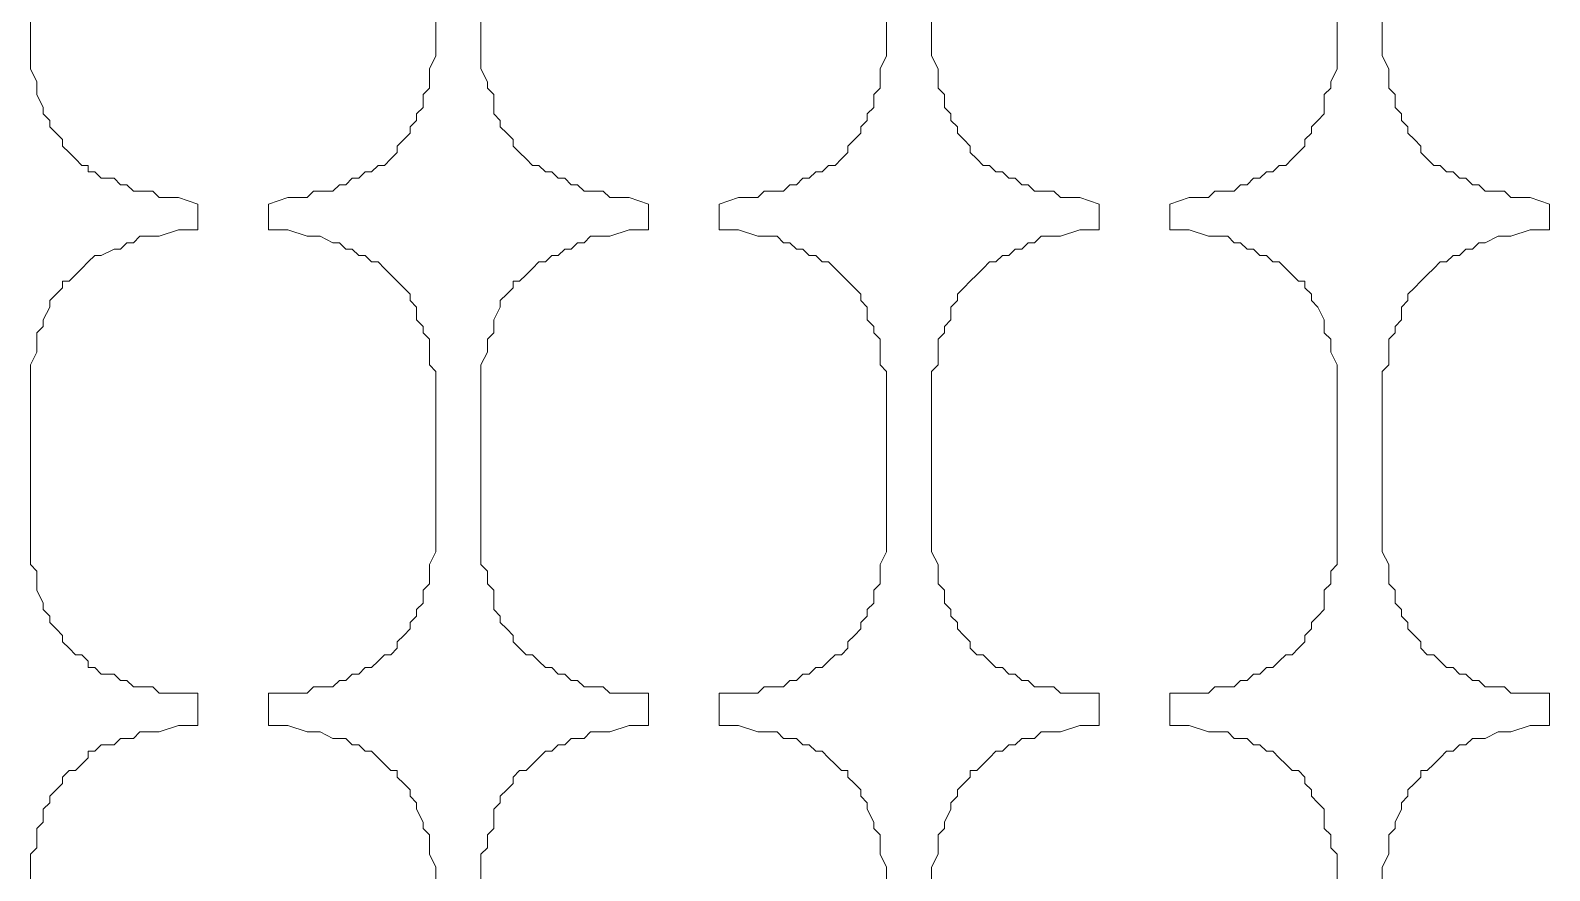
# Model space of a CAD drawing. Extents: x -66030 to 95157, y -13132 to 45879.
# Drawn here: x 21742 to 22664, y 26971 to 27481 of the extents above; entities that cross this region are included whole.
import ezdxf

# ---------------------------------------------------------------- set-up
doc = ezdxf.new("R2010")
doc.units = 0
doc.header["$LTSCALE"] = 100
doc.header["$MEASUREMENT"] = 0
doc.layers.get('0').update_dxf_attribs({"linetype": 'CONTINUOUS'})

msp = doc.modelspace()

# ---------------------------------------------------------------- linework, layer by layer
at = {"lineweight": 0}
for points in [[(21741.98, 26965.76), (21741.98, 26973.57), (21741.98, 26981.39), (21745.88, 26985.29), (21745.88, 26993.1), (21745.88, 26997.01), (21749.79, 27000.92), (21749.79, 27008.73), (21753.69, 27012.63), (21753.69, 27016.54), (21757.6, 27020.45), (21761.51, 27024.35), (21761.51, 27028.26), (21765.41, 27032.16), (21769.32, 27032.16), (21773.22, 27036.07), (21777.13, 27039.98), (21777.13, 27043.88), (21781.04, 27043.88), (21784.94, 27047.79), (21792.75, 27047.79), (21796.66, 27051.69), (21800.57, 27051.69), (21804.47, 27051.69), (21808.38, 27055.6), (21816.19, 27055.6), (21820.1, 27055.6), (21831.81, 27059.51), (21843.53, 27059.51), (21843.53, 27079.04), (21831.81, 27079.04), (21820.1, 27079.04), (21816.19, 27082.94), (21808.38, 27082.94), (21804.47, 27082.94), (21800.57, 27086.85), (21796.66, 27086.85), (21792.75, 27090.75), (21784.94, 27090.75), (21781.04, 27094.66), (21777.13, 27094.66), (21777.13, 27098.57), (21773.22, 27102.47), (21769.32, 27102.47), (21765.41, 27106.38), (21761.51, 27110.28), (21761.51, 27114.19), (21757.6, 27118.09), (21753.69, 27122), (21753.69, 27125.91), (21749.79, 27129.81), (21749.79, 27133.72), (21745.88, 27141.53), (21745.88, 27145.44), (21745.88, 27153.25), (21741.98, 27157.15), (21741.98, 27164.97), (21741.98, 27172.78), (21741.98, 27176.68), (21741.98, 27262.62), (21741.98, 27266.52), (21741.98, 27274.33), (21741.98, 27278.24), (21745.88, 27286.05), (21745.88, 27293.86), (21745.88, 27297.77), (21749.79, 27301.68), (21749.79, 27305.58), (21753.69, 27313.39), (21753.69, 27317.3), (21757.6, 27321.21), (21761.51, 27325.11), (21761.51, 27329.02), (21765.41, 27329.02), (21769.32, 27332.92), (21773.22, 27336.83), (21777.13, 27340.74), (21777.13, 27340.74), (21781.04, 27344.64), (21784.94, 27344.64), (21792.75, 27348.55), (21796.66, 27348.55), (21800.57, 27352.45), (21804.47, 27352.45), (21808.38, 27356.36), (21816.19, 27356.36), (21820.1, 27356.36), (21831.81, 27360.26), (21843.53, 27360.26), (21843.53, 27375.89), (21831.81, 27379.79), (21820.1, 27379.79), (21816.19, 27383.7), (21808.38, 27383.7), (21804.47, 27383.7), (21800.57, 27387.61), (21796.66, 27387.61), (21792.75, 27391.51), (21784.94, 27391.51), (21781.04, 27395.42), (21777.13, 27395.42), (21777.13, 27399.32), (21773.22, 27399.32), (21769.32, 27403.23), (21765.41, 27407.14), (21761.51, 27411.04), (21761.51, 27414.95), (21757.6, 27418.85), (21753.69, 27422.76), (21753.69, 27426.67), (21749.79, 27430.57), (21749.79, 27434.48), (21745.88, 27442.29), (21745.88, 27446.2), (21745.88, 27450.1), (21741.98, 27457.91), (21741.98, 27465.73), (21741.98, 27469.63), (21741.98, 27473.54), (21741.98, 27563.38)], [(21741.98, 26965.76), (21741.98, 26973.57), (21741.98, 26981.39), (21745.88, 26985.29), (21745.88, 26993.1), (21745.88, 26997.01), (21749.79, 27000.92), (21749.79, 27008.73), (21753.69, 27012.63), (21753.69, 27016.54), (21757.6, 27020.45), (21761.51, 27024.35), (21761.51, 27028.26), (21765.41, 27032.16), (21769.32, 27032.16), (21773.22, 27036.07), (21777.13, 27039.98), (21777.13, 27043.88), (21781.04, 27043.88), (21784.94, 27047.79), (21792.75, 27047.79), (21796.66, 27051.69), (21800.57, 27051.69), (21804.47, 27051.69), (21808.38, 27055.6), (21816.19, 27055.6), (21820.1, 27055.6), (21831.81, 27059.51), (21843.53, 27059.51), (21843.53, 27079.04), (21831.81, 27079.04), (21820.1, 27079.04), (21816.19, 27082.94), (21808.38, 27082.94), (21804.47, 27082.94), (21800.57, 27086.85), (21796.66, 27086.85), (21792.75, 27090.75), (21784.94, 27090.75), (21781.04, 27094.66), (21777.13, 27094.66), (21777.13, 27098.57), (21773.22, 27102.47), (21769.32, 27102.47), (21765.41, 27106.38), (21761.51, 27110.28), (21761.51, 27114.19), (21757.6, 27118.09), (21753.69, 27122), (21753.69, 27125.91), (21749.79, 27129.81), (21749.79, 27133.72), (21745.88, 27141.53), (21745.88, 27145.44), (21745.88, 27153.25), (21741.98, 27157.15), (21741.98, 27164.97), (21741.98, 27172.78), (21741.98, 27176.68), (21741.98, 27262.62), (21741.98, 27266.52), (21741.98, 27274.33), (21741.98, 27278.24), (21745.88, 27286.05), (21745.88, 27293.86), (21745.88, 27297.77), (21749.79, 27301.68), (21749.79, 27305.58), (21753.69, 27313.39), (21753.69, 27317.3), (21757.6, 27321.21), (21761.51, 27325.11), (21761.51, 27329.02), (21765.41, 27329.02), (21769.32, 27332.92), (21773.22, 27336.83), (21777.13, 27340.74), (21777.13, 27340.74), (21781.04, 27344.64), (21784.94, 27344.64), (21792.75, 27348.55), (21796.66, 27348.55), (21800.57, 27352.45), (21804.47, 27352.45), (21808.38, 27356.36), (21816.19, 27356.36), (21820.1, 27356.36), (21831.81, 27360.26), (21843.53, 27360.26), (21843.53, 27375.89), (21831.81, 27379.79), (21820.1, 27379.79), (21816.19, 27383.7), (21808.38, 27383.7), (21804.47, 27383.7), (21800.57, 27387.61), (21796.66, 27387.61), (21792.75, 27391.51), (21784.94, 27391.51), (21781.04, 27395.42), (21777.13, 27395.42), (21777.13, 27399.32), (21773.22, 27399.32), (21769.32, 27403.23), (21765.41, 27407.14), (21761.51, 27411.04), (21761.51, 27414.95), (21757.6, 27418.85), (21753.69, 27422.76), (21753.69, 27426.67), (21749.79, 27430.57), (21749.79, 27434.48), (21745.88, 27442.29), (21745.88, 27446.2), (21745.88, 27450.1), (21741.98, 27457.91), (21741.98, 27465.73), (21741.98, 27469.63), (21741.98, 27473.54), (21741.98, 27563.38)], [(21988.05, 27563.38), (21988.05, 27473.54), (21988.05, 27469.63), (21988.05, 27465.73), (21984.15, 27457.91), (21984.15, 27450.1), (21984.15, 27446.2), (21980.24, 27442.29), (21980.24, 27434.48), (21976.33, 27430.57), (21976.33, 27426.67), (21972.43, 27422.76), (21972.43, 27418.85), (21968.52, 27414.95), (21964.62, 27411.04), (21964.62, 27407.14), (21960.71, 27403.23), (21956.8, 27399.32), (21952.9, 27399.32), (21948.99, 27395.42), (21945.09, 27395.42), (21941.18, 27391.51), (21937.27, 27391.51), (21933.37, 27387.61), (21929.46, 27387.61), (21925.56, 27383.7), (21917.74, 27383.7), (21913.84, 27383.7), (21909.93, 27379.79), (21898.21, 27379.79), (21886.5, 27375.89), (21886.5, 27360.26), (21898.21, 27360.26), (21909.93, 27356.36), (21913.84, 27356.36), (21917.74, 27356.36), (21925.56, 27352.45), (21929.46, 27352.45), (21933.37, 27348.55), (21937.27, 27348.55), (21941.18, 27344.64), (21945.09, 27344.64), (21948.99, 27340.74), (21952.9, 27340.74), (21956.8, 27336.83), (21960.71, 27332.92), (21964.62, 27329.02), (21964.62, 27329.02), (21968.52, 27325.11), (21972.43, 27321.21), (21972.43, 27317.3), (21976.33, 27313.39), (21976.33, 27305.58), (21980.24, 27301.68), (21980.24, 27297.77), (21984.15, 27293.86), (21984.15, 27286.05), (21984.15, 27278.24), (21988.05, 27274.33), (21988.05, 27266.52), (21988.05, 27262.62), (21988.05, 27176.68), (21988.05, 27172.78), (21988.05, 27164.97), (21984.15, 27157.15), (21984.15, 27153.25), (21984.15, 27145.44), (21980.24, 27141.53), (21980.24, 27133.72), (21976.33, 27129.81), (21976.33, 27125.91), (21972.43, 27122), (21972.43, 27118.09), (21968.52, 27114.19), (21964.62, 27110.28), (21964.62, 27106.38), (21960.71, 27102.47), (21956.8, 27102.47), (21952.9, 27098.57), (21948.99, 27094.66), (21945.09, 27094.66), (21941.18, 27090.75), (21937.27, 27090.75), (21933.37, 27086.85), (21929.46, 27086.85), (21925.56, 27082.94), (21917.74, 27082.94), (21913.84, 27082.94), (21909.93, 27079.04), (21898.21, 27079.04), (21886.5, 27079.04), (21886.5, 27059.51), (21898.21, 27059.51), (21909.93, 27055.6), (21913.84, 27055.6), (21917.74, 27055.6), (21925.56, 27051.69), (21929.46, 27051.69), (21933.37, 27051.69), (21937.27, 27047.79), (21941.18, 27047.79), (21945.09, 27043.88), (21948.99, 27043.88), (21952.9, 27039.98), (21956.8, 27036.07), (21960.71, 27032.16), (21964.62, 27032.16), (21964.62, 27028.26), (21968.52, 27024.35), (21972.43, 27020.45), (21972.43, 27016.54), (21976.33, 27012.63), (21976.33, 27008.73), (21980.24, 27000.92), (21980.24, 26997.01), (21984.15, 26993.1), (21984.15, 26985.29), (21984.15, 26981.39), (21988.05, 26973.57), (21988.05, 26965.76)], [(21988.05, 27563.38), (21988.05, 27473.54), (21988.05, 27469.63), (21988.05, 27465.73), (21984.15, 27457.91), (21984.15, 27450.1), (21984.15, 27446.2), (21980.24, 27442.29), (21980.24, 27434.48), (21976.33, 27430.57), (21976.33, 27426.67), (21972.43, 27422.76), (21972.43, 27418.85), (21968.52, 27414.95), (21964.62, 27411.04), (21964.62, 27407.14), (21960.71, 27403.23), (21956.8, 27399.32), (21952.9, 27399.32), (21948.99, 27395.42), (21945.09, 27395.42), (21941.18, 27391.51), (21937.27, 27391.51), (21933.37, 27387.61), (21929.46, 27387.61), (21925.56, 27383.7), (21917.74, 27383.7), (21913.84, 27383.7), (21909.93, 27379.79), (21898.21, 27379.79), (21886.5, 27375.89), (21886.5, 27360.26), (21898.21, 27360.26), (21909.93, 27356.36), (21913.84, 27356.36), (21917.74, 27356.36), (21925.56, 27352.45), (21929.46, 27352.45), (21933.37, 27348.55), (21937.27, 27348.55), (21941.18, 27344.64), (21945.09, 27344.64), (21948.99, 27340.74), (21952.9, 27340.74), (21956.8, 27336.83), (21960.71, 27332.92), (21964.62, 27329.02), (21964.62, 27329.02), (21968.52, 27325.11), (21972.43, 27321.21), (21972.43, 27317.3), (21976.33, 27313.39), (21976.33, 27305.58), (21980.24, 27301.68), (21980.24, 27297.77), (21984.15, 27293.86), (21984.15, 27286.05), (21984.15, 27278.24), (21988.05, 27274.33), (21988.05, 27266.52), (21988.05, 27262.62), (21988.05, 27176.68), (21988.05, 27172.78), (21988.05, 27164.97), (21984.15, 27157.15), (21984.15, 27153.25), (21984.15, 27145.44), (21980.24, 27141.53), (21980.24, 27133.72), (21976.33, 27129.81), (21976.33, 27125.91), (21972.43, 27122), (21972.43, 27118.09), (21968.52, 27114.19), (21964.62, 27110.28), (21964.62, 27106.38), (21960.71, 27102.47), (21956.8, 27102.47), (21952.9, 27098.57), (21948.99, 27094.66), (21945.09, 27094.66), (21941.18, 27090.75), (21937.27, 27090.75), (21933.37, 27086.85), (21929.46, 27086.85), (21925.56, 27082.94), (21917.74, 27082.94), (21913.84, 27082.94), (21909.93, 27079.04), (21898.21, 27079.04), (21886.5, 27079.04), (21886.5, 27059.51), (21898.21, 27059.51), (21909.93, 27055.6), (21913.84, 27055.6), (21917.74, 27055.6), (21925.56, 27051.69), (21929.46, 27051.69), (21933.37, 27051.69), (21937.27, 27047.79), (21941.18, 27047.79), (21945.09, 27043.88), (21948.99, 27043.88), (21952.9, 27039.98), (21956.8, 27036.07), (21960.71, 27032.16), (21964.62, 27032.16), (21964.62, 27028.26), (21968.52, 27024.35), (21972.43, 27020.45), (21972.43, 27016.54), (21976.33, 27012.63), (21976.33, 27008.73), (21980.24, 27000.92), (21980.24, 26997.01), (21984.15, 26993.1), (21984.15, 26985.29), (21984.15, 26981.39), (21988.05, 26973.57), (21988.05, 26965.76)], [(22015.39, 26965.76), (22015.39, 26973.57), (22015.39, 26981.39), (22019.3, 26985.29), (22019.3, 26993.1), (22023.21, 26997.01), (22023.21, 27000.92), (22023.21, 27008.73), (22027.11, 27012.63), (22027.11, 27016.54), (22031.02, 27020.45), (22034.92, 27024.35), (22034.92, 27028.26), (22038.83, 27032.16), (22042.74, 27032.16), (22046.64, 27036.07), (22050.55, 27039.98), (22054.45, 27043.88), (22058.36, 27043.88), (22062.27, 27047.79), (22066.17, 27047.79), (22070.08, 27051.69), (22073.98, 27051.69), (22077.89, 27051.69), (22081.8, 27055.6), (22089.61, 27055.6), (22093.51, 27055.6), (22105.23, 27059.51), (22116.95, 27059.51), (22116.95, 27079.04), (22105.23, 27079.04), (22093.51, 27079.04), (22089.61, 27082.94), (22081.8, 27082.94), (22077.89, 27082.94), (22073.98, 27086.85), (22070.08, 27086.85), (22066.17, 27090.75), (22062.27, 27090.75), (22058.36, 27094.66), (22054.45, 27094.66), (22050.55, 27098.57), (22046.64, 27102.47), (22042.74, 27102.47), (22038.83, 27106.38), (22034.92, 27110.28), (22034.92, 27114.19), (22031.02, 27118.09), (22027.11, 27122), (22027.11, 27125.91), (22023.21, 27129.81), (22023.21, 27133.72), (22023.21, 27141.53), (22019.3, 27145.44), (22019.3, 27153.25), (22015.39, 27157.15), (22015.39, 27164.97), (22015.39, 27172.78), (22015.39, 27176.68), (22015.39, 27262.62), (22015.39, 27266.52), (22015.39, 27274.33), (22015.39, 27278.24), (22019.3, 27286.05), (22019.3, 27293.86), (22023.21, 27297.77), (22023.21, 27301.68), (22023.21, 27305.58), (22027.11, 27313.39), (22027.11, 27317.3), (22031.02, 27321.21), (22034.92, 27325.11), (22034.92, 27329.02), (22038.83, 27329.02), (22042.74, 27332.92), (22046.64, 27336.83), (22050.55, 27340.74), (22054.45, 27340.74), (22058.36, 27344.64), (22062.27, 27344.64), (22066.17, 27348.55), (22070.08, 27348.55), (22073.98, 27352.45), (22077.89, 27352.45), (22081.8, 27356.36), (22089.61, 27356.36), (22093.51, 27356.36), (22105.23, 27360.26), (22116.95, 27360.26), (22116.95, 27375.89), (22105.23, 27379.79), (22093.51, 27379.79), (22089.61, 27383.7), (22081.8, 27383.7), (22077.89, 27383.7), (22073.98, 27387.61), (22070.08, 27387.61), (22066.17, 27391.51), (22062.27, 27391.51), (22058.36, 27395.42), (22054.45, 27395.42), (22050.55, 27399.32), (22046.64, 27399.32), (22042.74, 27403.23), (22038.83, 27407.14), (22034.92, 27411.04), (22034.92, 27414.95), (22031.02, 27418.85), (22027.11, 27422.76), (22027.11, 27426.67), (22023.21, 27430.57), (22023.21, 27434.48), (22023.21, 27442.29), (22019.3, 27446.2), (22019.3, 27450.1), (22015.39, 27457.91), (22015.39, 27465.73), (22015.39, 27469.63), (22015.39, 27473.54), (22015.39, 27563.38)], [(22015.39, 26965.76), (22015.39, 26973.57), (22015.39, 26981.39), (22019.3, 26985.29), (22019.3, 26993.1), (22023.21, 26997.01), (22023.21, 27000.92), (22023.21, 27008.73), (22027.11, 27012.63), (22027.11, 27016.54), (22031.02, 27020.45), (22034.92, 27024.35), (22034.92, 27028.26), (22038.83, 27032.16), (22042.74, 27032.16), (22046.64, 27036.07), (22050.55, 27039.98), (22054.45, 27043.88), (22058.36, 27043.88), (22062.27, 27047.79), (22066.17, 27047.79), (22070.08, 27051.69), (22073.98, 27051.69), (22077.89, 27051.69), (22081.8, 27055.6), (22089.61, 27055.6), (22093.51, 27055.6), (22105.23, 27059.51), (22116.95, 27059.51), (22116.95, 27079.04), (22105.23, 27079.04), (22093.51, 27079.04), (22089.61, 27082.94), (22081.8, 27082.94), (22077.89, 27082.94), (22073.98, 27086.85), (22070.08, 27086.85), (22066.17, 27090.75), (22062.27, 27090.75), (22058.36, 27094.66), (22054.45, 27094.66), (22050.55, 27098.57), (22046.64, 27102.47), (22042.74, 27102.47), (22038.83, 27106.38), (22034.92, 27110.28), (22034.92, 27114.19), (22031.02, 27118.09), (22027.11, 27122), (22027.11, 27125.91), (22023.21, 27129.81), (22023.21, 27133.72), (22023.21, 27141.53), (22019.3, 27145.44), (22019.3, 27153.25), (22015.39, 27157.15), (22015.39, 27164.97), (22015.39, 27172.78), (22015.39, 27176.68), (22015.39, 27262.62), (22015.39, 27266.52), (22015.39, 27274.33), (22015.39, 27278.24), (22019.3, 27286.05), (22019.3, 27293.86), (22023.21, 27297.77), (22023.21, 27301.68), (22023.21, 27305.58), (22027.11, 27313.39), (22027.11, 27317.3), (22031.02, 27321.21), (22034.92, 27325.11), (22034.92, 27329.02), (22038.83, 27329.02), (22042.74, 27332.92), (22046.64, 27336.83), (22050.55, 27340.74), (22054.45, 27340.74), (22058.36, 27344.64), (22062.27, 27344.64), (22066.17, 27348.55), (22070.08, 27348.55), (22073.98, 27352.45), (22077.89, 27352.45), (22081.8, 27356.36), (22089.61, 27356.36), (22093.51, 27356.36), (22105.23, 27360.26), (22116.95, 27360.26), (22116.95, 27375.89), (22105.23, 27379.79), (22093.51, 27379.79), (22089.61, 27383.7), (22081.8, 27383.7), (22077.89, 27383.7), (22073.98, 27387.61), (22070.08, 27387.61), (22066.17, 27391.51), (22062.27, 27391.51), (22058.36, 27395.42), (22054.45, 27395.42), (22050.55, 27399.32), (22046.64, 27399.32), (22042.74, 27403.23), (22038.83, 27407.14), (22034.92, 27411.04), (22034.92, 27414.95), (22031.02, 27418.85), (22027.11, 27422.76), (22027.11, 27426.67), (22023.21, 27430.57), (22023.21, 27434.48), (22023.21, 27442.29), (22019.3, 27446.2), (22019.3, 27450.1), (22015.39, 27457.91), (22015.39, 27465.73), (22015.39, 27469.63), (22015.39, 27473.54), (22015.39, 27563.38)], [(22261.47, 27563.38), (22261.47, 27473.54), (22261.47, 27469.63), (22261.47, 27465.73), (22257.56, 27457.91), (22257.56, 27450.1), (22257.56, 27446.2), (22253.66, 27442.29), (22253.66, 27434.48), (22249.75, 27430.57), (22249.75, 27426.67), (22245.85, 27422.76), (22245.85, 27418.85), (22241.94, 27414.95), (22238.03, 27411.04), (22238.03, 27407.14), (22234.13, 27403.23), (22230.22, 27399.32), (22226.32, 27399.32), (22222.41, 27395.42), (22218.5, 27395.42), (22214.6, 27391.51), (22210.69, 27391.51), (22206.79, 27387.61), (22202.88, 27387.61), (22198.97, 27383.7), (22195.07, 27383.7), (22187.26, 27383.7), (22183.35, 27379.79), (22171.63, 27379.79), (22159.91, 27375.89), (22159.91, 27360.26), (22171.63, 27360.26), (22183.35, 27356.36), (22187.26, 27356.36), (22195.07, 27356.36), (22198.97, 27352.45), (22202.88, 27352.45), (22206.79, 27348.55), (22210.69, 27348.55), (22214.6, 27344.64), (22218.5, 27344.64), (22222.41, 27340.74), (22226.32, 27340.74), (22230.22, 27336.83), (22234.13, 27332.92), (22238.03, 27329.02), (22238.03, 27329.02), (22241.94, 27325.11), (22245.85, 27321.21), (22245.85, 27317.3), (22249.75, 27313.39), (22249.75, 27305.58), (22253.66, 27301.68), (22253.66, 27297.77), (22257.56, 27293.86), (22257.56, 27286.05), (22257.56, 27278.24), (22261.47, 27274.33), (22261.47, 27266.52), (22261.47, 27262.62), (22261.47, 27176.68), (22261.47, 27172.78), (22261.47, 27164.97), (22257.56, 27157.15), (22257.56, 27153.25), (22257.56, 27145.44), (22253.66, 27141.53), (22253.66, 27133.72), (22249.75, 27129.81), (22249.75, 27125.91), (22245.85, 27122), (22245.85, 27118.09), (22241.94, 27114.19), (22238.03, 27110.28), (22238.03, 27106.38), (22234.13, 27102.47), (22230.22, 27102.47), (22226.32, 27098.57), (22222.41, 27094.66), (22218.5, 27094.66), (22214.6, 27090.75), (22210.69, 27090.75), (22206.79, 27086.85), (22202.88, 27086.85), (22198.97, 27082.94), (22195.07, 27082.94), (22187.26, 27082.94), (22183.35, 27079.04), (22171.63, 27079.04), (22159.91, 27079.04), (22159.91, 27059.51), (22171.63, 27059.51), (22183.35, 27055.6), (22187.26, 27055.6), (22195.07, 27055.6), (22198.97, 27051.69), (22202.88, 27051.69), (22206.79, 27051.69), (22210.69, 27047.79), (22214.6, 27047.79), (22218.5, 27043.88), (22222.41, 27043.88), (22226.32, 27039.98), (22230.22, 27036.07), (22234.13, 27032.16), (22238.03, 27032.16), (22238.03, 27028.26), (22241.94, 27024.35), (22245.85, 27020.45), (22245.85, 27016.54), (22249.75, 27012.63), (22249.75, 27008.73), (22253.66, 27000.92), (22253.66, 26997.01), (22257.56, 26993.1), (22257.56, 26985.29), (22257.56, 26981.39), (22261.47, 26973.57), (22261.47, 26965.76)], [(22261.47, 27563.38), (22261.47, 27473.54), (22261.47, 27469.63), (22261.47, 27465.73), (22257.56, 27457.91), (22257.56, 27450.1), (22257.56, 27446.2), (22253.66, 27442.29), (22253.66, 27434.48), (22249.75, 27430.57), (22249.75, 27426.67), (22245.85, 27422.76), (22245.85, 27418.85), (22241.94, 27414.95), (22238.03, 27411.04), (22238.03, 27407.14), (22234.13, 27403.23), (22230.22, 27399.32), (22226.32, 27399.32), (22222.41, 27395.42), (22218.5, 27395.42), (22214.6, 27391.51), (22210.69, 27391.51), (22206.79, 27387.61), (22202.88, 27387.61), (22198.97, 27383.7), (22195.07, 27383.7), (22187.26, 27383.7), (22183.35, 27379.79), (22171.63, 27379.79), (22159.91, 27375.89), (22159.91, 27360.26), (22171.63, 27360.26), (22183.35, 27356.36), (22187.26, 27356.36), (22195.07, 27356.36), (22198.97, 27352.45), (22202.88, 27352.45), (22206.79, 27348.55), (22210.69, 27348.55), (22214.6, 27344.64), (22218.5, 27344.64), (22222.41, 27340.74), (22226.32, 27340.74), (22230.22, 27336.83), (22234.13, 27332.92), (22238.03, 27329.02), (22238.03, 27329.02), (22241.94, 27325.11), (22245.85, 27321.21), (22245.85, 27317.3), (22249.75, 27313.39), (22249.75, 27305.58), (22253.66, 27301.68), (22253.66, 27297.77), (22257.56, 27293.86), (22257.56, 27286.05), (22257.56, 27278.24), (22261.47, 27274.33), (22261.47, 27266.52), (22261.47, 27262.62), (22261.47, 27176.68), (22261.47, 27172.78), (22261.47, 27164.97), (22257.56, 27157.15), (22257.56, 27153.25), (22257.56, 27145.44), (22253.66, 27141.53), (22253.66, 27133.72), (22249.75, 27129.81), (22249.75, 27125.91), (22245.85, 27122), (22245.85, 27118.09), (22241.94, 27114.19), (22238.03, 27110.28), (22238.03, 27106.38), (22234.13, 27102.47), (22230.22, 27102.47), (22226.32, 27098.57), (22222.41, 27094.66), (22218.5, 27094.66), (22214.6, 27090.75), (22210.69, 27090.75), (22206.79, 27086.85), (22202.88, 27086.85), (22198.97, 27082.94), (22195.07, 27082.94), (22187.26, 27082.94), (22183.35, 27079.04), (22171.63, 27079.04), (22159.91, 27079.04), (22159.91, 27059.51), (22171.63, 27059.51), (22183.35, 27055.6), (22187.26, 27055.6), (22195.07, 27055.6), (22198.97, 27051.69), (22202.88, 27051.69), (22206.79, 27051.69), (22210.69, 27047.79), (22214.6, 27047.79), (22218.5, 27043.88), (22222.41, 27043.88), (22226.32, 27039.98), (22230.22, 27036.07), (22234.13, 27032.16), (22238.03, 27032.16), (22238.03, 27028.26), (22241.94, 27024.35), (22245.85, 27020.45), (22245.85, 27016.54), (22249.75, 27012.63), (22249.75, 27008.73), (22253.66, 27000.92), (22253.66, 26997.01), (22257.56, 26993.1), (22257.56, 26985.29), (22257.56, 26981.39), (22261.47, 26973.57), (22261.47, 26965.76)], [(22288.81, 26965.76), (22288.81, 26973.57), (22292.72, 26981.39), (22292.72, 26985.29), (22292.72, 26993.1), (22296.62, 26997.01), (22296.62, 27000.92), (22300.53, 27008.73), (22300.53, 27012.63), (22304.44, 27016.54), (22304.44, 27020.45), (22308.34, 27024.35), (22312.25, 27028.26), (22312.25, 27032.16), (22316.15, 27032.16), (22320.06, 27036.07), (22323.97, 27039.98), (22327.87, 27043.88), (22331.78, 27043.88), (22335.68, 27047.79), (22339.59, 27047.79), (22343.49, 27051.69), (22347.4, 27051.69), (22351.31, 27051.69), (22355.21, 27055.6), (22363.02, 27055.6), (22366.93, 27055.6), (22378.65, 27059.51), (22390.37, 27059.51), (22390.37, 27079.04), (22378.65, 27079.04), (22366.93, 27079.04), (22363.02, 27082.94), (22355.21, 27082.94), (22351.31, 27082.94), (22347.4, 27086.85), (22343.49, 27086.85), (22339.59, 27090.75), (22335.68, 27090.75), (22331.78, 27094.66), (22327.87, 27094.66), (22323.97, 27098.57), (22320.06, 27102.47), (22316.15, 27102.47), (22312.25, 27106.38), (22312.25, 27110.28), (22308.34, 27114.19), (22304.44, 27118.09), (22304.44, 27122), (22300.53, 27125.91), (22300.53, 27129.81), (22296.62, 27133.72), (22296.62, 27141.53), (22292.72, 27145.44), (22292.72, 27153.25), (22292.72, 27157.15), (22288.81, 27164.97), (22288.81, 27172.78), (22288.81, 27176.68), (22288.81, 27262.62), (22288.81, 27266.52), (22288.81, 27274.33), (22292.72, 27278.24), (22292.72, 27286.05), (22292.72, 27293.86), (22296.62, 27297.77), (22296.62, 27301.68), (22300.53, 27305.58), (22300.53, 27313.39), (22304.44, 27317.3), (22304.44, 27321.21), (22308.34, 27325.11), (22312.25, 27329.02), (22312.25, 27329.02), (22316.15, 27332.92), (22320.06, 27336.83), (22323.97, 27340.74), (22327.87, 27340.74), (22331.78, 27344.64), (22335.68, 27344.64), (22339.59, 27348.55), (22343.49, 27348.55), (22347.4, 27352.45), (22351.31, 27352.45), (22355.21, 27356.36), (22363.02, 27356.36), (22366.93, 27356.36), (22378.65, 27360.26), (22390.37, 27360.26), (22390.37, 27375.89), (22378.65, 27379.79), (22366.93, 27379.79), (22363.02, 27383.7), (22355.21, 27383.7), (22351.31, 27383.7), (22347.4, 27387.61), (22343.49, 27387.61), (22339.59, 27391.51), (22335.68, 27391.51), (22331.78, 27395.42), (22327.87, 27395.42), (22323.97, 27399.32), (22320.06, 27399.32), (22316.15, 27403.23), (22312.25, 27407.14), (22312.25, 27411.04), (22308.34, 27414.95), (22304.44, 27418.85), (22304.44, 27422.76), (22300.53, 27426.67), (22300.53, 27430.57), (22296.62, 27434.48), (22296.62, 27442.29), (22292.72, 27446.2), (22292.72, 27450.1), (22292.72, 27457.91), (22288.81, 27465.73), (22288.81, 27469.63), (22288.81, 27473.54), (22288.81, 27563.38)], [(22288.81, 26965.76), (22288.81, 26973.57), (22292.72, 26981.39), (22292.72, 26985.29), (22292.72, 26993.1), (22296.62, 26997.01), (22296.62, 27000.92), (22300.53, 27008.73), (22300.53, 27012.63), (22304.44, 27016.54), (22304.44, 27020.45), (22308.34, 27024.35), (22312.25, 27028.26), (22312.25, 27032.16), (22316.15, 27032.16), (22320.06, 27036.07), (22323.97, 27039.98), (22327.87, 27043.88), (22331.78, 27043.88), (22335.68, 27047.79), (22339.59, 27047.79), (22343.49, 27051.69), (22347.4, 27051.69), (22351.31, 27051.69), (22355.21, 27055.6), (22363.02, 27055.6), (22366.93, 27055.6), (22378.65, 27059.51), (22390.37, 27059.51), (22390.37, 27079.04), (22378.65, 27079.04), (22366.93, 27079.04), (22363.02, 27082.94), (22355.21, 27082.94), (22351.31, 27082.94), (22347.4, 27086.85), (22343.49, 27086.85), (22339.59, 27090.75), (22335.68, 27090.75), (22331.78, 27094.66), (22327.87, 27094.66), (22323.97, 27098.57), (22320.06, 27102.47), (22316.15, 27102.47), (22312.25, 27106.38), (22312.25, 27110.28), (22308.34, 27114.19), (22304.44, 27118.09), (22304.44, 27122), (22300.53, 27125.91), (22300.53, 27129.81), (22296.62, 27133.72), (22296.62, 27141.53), (22292.72, 27145.44), (22292.72, 27153.25), (22292.72, 27157.15), (22288.81, 27164.97), (22288.81, 27172.78), (22288.81, 27176.68), (22288.81, 27262.62), (22288.81, 27266.52), (22288.81, 27274.33), (22292.72, 27278.24), (22292.72, 27286.05), (22292.72, 27293.86), (22296.62, 27297.77), (22296.62, 27301.68), (22300.53, 27305.58), (22300.53, 27313.39), (22304.44, 27317.3), (22304.44, 27321.21), (22308.34, 27325.11), (22312.25, 27329.02), (22312.25, 27329.02), (22316.15, 27332.92), (22320.06, 27336.83), (22323.97, 27340.74), (22327.87, 27340.74), (22331.78, 27344.64), (22335.68, 27344.64), (22339.59, 27348.55), (22343.49, 27348.55), (22347.4, 27352.45), (22351.31, 27352.45), (22355.21, 27356.36), (22363.02, 27356.36), (22366.93, 27356.36), (22378.65, 27360.26), (22390.37, 27360.26), (22390.37, 27375.89), (22378.65, 27379.79), (22366.93, 27379.79), (22363.02, 27383.7), (22355.21, 27383.7), (22351.31, 27383.7), (22347.4, 27387.61), (22343.49, 27387.61), (22339.59, 27391.51), (22335.68, 27391.51), (22331.78, 27395.42), (22327.87, 27395.42), (22323.97, 27399.32), (22320.06, 27399.32), (22316.15, 27403.23), (22312.25, 27407.14), (22312.25, 27411.04), (22308.34, 27414.95), (22304.44, 27418.85), (22304.44, 27422.76), (22300.53, 27426.67), (22300.53, 27430.57), (22296.62, 27434.48), (22296.62, 27442.29), (22292.72, 27446.2), (22292.72, 27450.1), (22292.72, 27457.91), (22288.81, 27465.73), (22288.81, 27469.63), (22288.81, 27473.54), (22288.81, 27563.38)], [(22534.89, 27563.38), (22534.89, 27473.54), (22534.89, 27469.63), (22534.89, 27465.73), (22534.89, 27457.91), (22530.98, 27450.1), (22530.98, 27446.2), (22527.08, 27442.29), (22527.08, 27434.48), (22527.08, 27430.57), (22523.17, 27426.67), (22519.26, 27422.76), (22519.26, 27418.85), (22515.36, 27414.95), (22515.36, 27411.04), (22511.45, 27407.14), (22507.55, 27403.23), (22503.64, 27399.32), (22499.73, 27399.32), (22495.83, 27395.42), (22491.92, 27395.42), (22488.02, 27391.51), (22484.11, 27391.51), (22480.2, 27387.61), (22476.3, 27387.61), (22472.39, 27383.7), (22468.49, 27383.7), (22460.67, 27383.7), (22456.77, 27379.79), (22445.05, 27379.79), (22433.33, 27375.89), (22433.33, 27360.26), (22445.05, 27360.26), (22456.77, 27356.36), (22460.67, 27356.36), (22468.49, 27356.36), (22472.39, 27352.45), (22476.3, 27352.45), (22480.2, 27348.55), (22484.11, 27348.55), (22488.02, 27344.64), (22491.92, 27344.64), (22495.83, 27340.74), (22499.73, 27340.74), (22503.64, 27336.83), (22507.55, 27332.92), (22511.45, 27329.02), (22515.36, 27329.02), (22515.36, 27325.11), (22519.26, 27321.21), (22519.26, 27317.3), (22523.17, 27313.39), (22527.08, 27305.58), (22527.08, 27301.68), (22527.08, 27297.77), (22530.98, 27293.86), (22530.98, 27286.05), (22534.89, 27278.24), (22534.89, 27274.33), (22534.89, 27266.52), (22534.89, 27262.62), (22534.89, 27176.68), (22534.89, 27172.78), (22534.89, 27164.97), (22534.89, 27157.15), (22530.98, 27153.25), (22530.98, 27145.44), (22527.08, 27141.53), (22527.08, 27133.72), (22527.08, 27129.81), (22523.17, 27125.91), (22519.26, 27122), (22519.26, 27118.09), (22515.36, 27114.19), (22515.36, 27110.28), (22511.45, 27106.38), (22507.55, 27102.47), (22503.64, 27102.47), (22499.73, 27098.57), (22495.83, 27094.66), (22491.92, 27094.66), (22488.02, 27090.75), (22484.11, 27090.75), (22480.2, 27086.85), (22476.3, 27086.85), (22472.39, 27082.94), (22468.49, 27082.94), (22460.67, 27082.94), (22456.77, 27079.04), (22445.05, 27079.04), (22433.33, 27079.04), (22433.33, 27059.51), (22445.05, 27059.51), (22456.77, 27055.6), (22460.67, 27055.6), (22468.49, 27055.6), (22472.39, 27051.69), (22476.3, 27051.69), (22480.2, 27051.69), (22484.11, 27047.79), (22488.02, 27047.79), (22491.92, 27043.88), (22495.83, 27043.88), (22499.73, 27039.98), (22503.64, 27036.07), (22507.55, 27032.16), (22511.45, 27032.16), (22515.36, 27028.26), (22515.36, 27024.35), (22519.26, 27020.45), (22519.26, 27016.54), (22523.17, 27012.63), (22527.08, 27008.73), (22527.08, 27000.92), (22527.08, 26997.01), (22530.98, 26993.1), (22530.98, 26985.29), (22534.89, 26981.39), (22534.89, 26973.57), (22534.89, 26965.76)], [(22534.89, 27563.38), (22534.89, 27473.54), (22534.89, 27469.63), (22534.89, 27465.73), (22534.89, 27457.91), (22530.98, 27450.1), (22530.98, 27446.2), (22527.08, 27442.29), (22527.08, 27434.48), (22527.08, 27430.57), (22523.17, 27426.67), (22519.26, 27422.76), (22519.26, 27418.85), (22515.36, 27414.95), (22515.36, 27411.04), (22511.45, 27407.14), (22507.55, 27403.23), (22503.64, 27399.32), (22499.73, 27399.32), (22495.83, 27395.42), (22491.92, 27395.42), (22488.02, 27391.51), (22484.11, 27391.51), (22480.2, 27387.61), (22476.3, 27387.61), (22472.39, 27383.7), (22468.49, 27383.7), (22460.67, 27383.7), (22456.77, 27379.79), (22445.05, 27379.79), (22433.33, 27375.89), (22433.33, 27360.26), (22445.05, 27360.26), (22456.77, 27356.36), (22460.67, 27356.36), (22468.49, 27356.36), (22472.39, 27352.45), (22476.3, 27352.45), (22480.2, 27348.55), (22484.11, 27348.55), (22488.02, 27344.64), (22491.92, 27344.64), (22495.83, 27340.74), (22499.73, 27340.74), (22503.64, 27336.83), (22507.55, 27332.92), (22511.45, 27329.02), (22515.36, 27329.02), (22515.36, 27325.11), (22519.26, 27321.21), (22519.26, 27317.3), (22523.17, 27313.39), (22527.08, 27305.58), (22527.08, 27301.68), (22527.08, 27297.77), (22530.98, 27293.86), (22530.98, 27286.05), (22534.89, 27278.24), (22534.89, 27274.33), (22534.89, 27266.52), (22534.89, 27262.62), (22534.89, 27176.68), (22534.89, 27172.78), (22534.89, 27164.97), (22534.89, 27157.15), (22530.98, 27153.25), (22530.98, 27145.44), (22527.08, 27141.53), (22527.08, 27133.72), (22527.08, 27129.81), (22523.17, 27125.91), (22519.26, 27122), (22519.26, 27118.09), (22515.36, 27114.19), (22515.36, 27110.28), (22511.45, 27106.38), (22507.55, 27102.47), (22503.64, 27102.47), (22499.73, 27098.57), (22495.83, 27094.66), (22491.92, 27094.66), (22488.02, 27090.75), (22484.11, 27090.75), (22480.2, 27086.85), (22476.3, 27086.85), (22472.39, 27082.94), (22468.49, 27082.94), (22460.67, 27082.94), (22456.77, 27079.04), (22445.05, 27079.04), (22433.33, 27079.04), (22433.33, 27059.51), (22445.05, 27059.51), (22456.77, 27055.6), (22460.67, 27055.6), (22468.49, 27055.6), (22472.39, 27051.69), (22476.3, 27051.69), (22480.2, 27051.69), (22484.11, 27047.79), (22488.02, 27047.79), (22491.92, 27043.88), (22495.83, 27043.88), (22499.73, 27039.98), (22503.64, 27036.07), (22507.55, 27032.16), (22511.45, 27032.16), (22515.36, 27028.26), (22515.36, 27024.35), (22519.26, 27020.45), (22519.26, 27016.54), (22523.17, 27012.63), (22527.08, 27008.73), (22527.08, 27000.92), (22527.08, 26997.01), (22530.98, 26993.1), (22530.98, 26985.29), (22534.89, 26981.39), (22534.89, 26973.57), (22534.89, 26965.76)], [(22562.23, 26965.76), (22562.23, 26973.57), (22566.14, 26981.39), (22566.14, 26985.29), (22566.14, 26993.1), (22570.04, 26997.01), (22570.04, 27000.92), (22573.95, 27008.73), (22573.95, 27012.63), (22577.85, 27016.54), (22577.85, 27020.45), (22581.76, 27024.35), (22585.66, 27028.26), (22585.66, 27032.16), (22589.57, 27032.16), (22593.48, 27036.07), (22597.38, 27039.98), (22601.29, 27043.88), (22605.19, 27043.88), (22609.1, 27047.79), (22613.01, 27047.79), (22616.91, 27051.69), (22620.82, 27051.69), (22624.72, 27051.69), (22632.54, 27055.6), (22636.44, 27055.6), (22640.35, 27055.6), (22652.07, 27059.51), (22663.78, 27059.51), (22663.78, 27079.04), (22652.07, 27079.04), (22640.35, 27079.04), (22636.44, 27082.94), (22632.54, 27082.94), (22624.72, 27082.94), (22620.82, 27086.85), (22616.91, 27086.85), (22613.01, 27090.75), (22609.1, 27090.75), (22605.19, 27094.66), (22601.29, 27094.66), (22597.38, 27098.57), (22593.48, 27102.47), (22589.57, 27102.47), (22585.66, 27106.38), (22585.66, 27110.28), (22581.76, 27114.19), (22577.85, 27118.09), (22577.85, 27122), (22573.95, 27125.91), (22573.95, 27129.81), (22570.04, 27133.72), (22570.04, 27141.53), (22566.14, 27145.44), (22566.14, 27153.25), (22566.14, 27157.15), (22562.23, 27164.97), (22562.23, 27172.78), (22562.23, 27176.68), (22562.23, 27262.62), (22562.23, 27266.52), (22562.23, 27274.33), (22566.14, 27278.24), (22566.14, 27286.05), (22566.14, 27293.86), (22570.04, 27297.77), (22570.04, 27301.68), (22573.95, 27305.58), (22573.95, 27313.39), (22577.85, 27317.3), (22577.85, 27321.21), (22581.76, 27325.11), (22585.66, 27329.02), (22585.66, 27329.02), (22589.57, 27332.92), (22593.48, 27336.83), (22597.38, 27340.74), (22601.29, 27340.74), (22605.19, 27344.64), (22609.1, 27344.64), (22613.01, 27348.55), (22616.91, 27348.55), (22620.82, 27352.45), (22624.72, 27352.45), (22632.54, 27356.36), (22636.44, 27356.36), (22640.35, 27356.36), (22652.07, 27360.26), (22663.78, 27360.26), (22663.78, 27375.89), (22652.07, 27379.79), (22640.35, 27379.79), (22636.44, 27383.7), (22632.54, 27383.7), (22624.72, 27383.7), (22620.82, 27387.61), (22616.91, 27387.61), (22613.01, 27391.51), (22609.1, 27391.51), (22605.19, 27395.42), (22601.29, 27395.42), (22597.38, 27399.32), (22593.48, 27399.32), (22589.57, 27403.23), (22585.66, 27407.14), (22585.66, 27411.04), (22581.76, 27414.95), (22577.85, 27418.85), (22577.85, 27422.76), (22573.95, 27426.67), (22573.95, 27430.57), (22570.04, 27434.48), (22570.04, 27442.29), (22566.14, 27446.2), (22566.14, 27450.1), (22566.14, 27457.91), (22562.23, 27465.73), (22562.23, 27469.63), (22562.23, 27473.54), (22562.23, 27563.38)], [(22562.23, 26965.76), (22562.23, 26973.57), (22566.14, 26981.39), (22566.14, 26985.29), (22566.14, 26993.1), (22570.04, 26997.01), (22570.04, 27000.92), (22573.95, 27008.73), (22573.95, 27012.63), (22577.85, 27016.54), (22577.85, 27020.45), (22581.76, 27024.35), (22585.66, 27028.26), (22585.66, 27032.16), (22589.57, 27032.16), (22593.48, 27036.07), (22597.38, 27039.98), (22601.29, 27043.88), (22605.19, 27043.88), (22609.1, 27047.79), (22613.01, 27047.79), (22616.91, 27051.69), (22620.82, 27051.69), (22624.72, 27051.69), (22632.54, 27055.6), (22636.44, 27055.6), (22640.35, 27055.6), (22652.07, 27059.51), (22663.78, 27059.51), (22663.78, 27079.04), (22652.07, 27079.04), (22640.35, 27079.04), (22636.44, 27082.94), (22632.54, 27082.94), (22624.72, 27082.94), (22620.82, 27086.85), (22616.91, 27086.85), (22613.01, 27090.75), (22609.1, 27090.75), (22605.19, 27094.66), (22601.29, 27094.66), (22597.38, 27098.57), (22593.48, 27102.47), (22589.57, 27102.47), (22585.66, 27106.38), (22585.66, 27110.28), (22581.76, 27114.19), (22577.85, 27118.09), (22577.85, 27122), (22573.95, 27125.91), (22573.95, 27129.81), (22570.04, 27133.72), (22570.04, 27141.53), (22566.14, 27145.44), (22566.14, 27153.25), (22566.14, 27157.15), (22562.23, 27164.97), (22562.23, 27172.78), (22562.23, 27176.68), (22562.23, 27262.62), (22562.23, 27266.52), (22562.23, 27274.33), (22566.14, 27278.24), (22566.14, 27286.05), (22566.14, 27293.86), (22570.04, 27297.77), (22570.04, 27301.68), (22573.95, 27305.58), (22573.95, 27313.39), (22577.85, 27317.3), (22577.85, 27321.21), (22581.76, 27325.11), (22585.66, 27329.02), (22585.66, 27329.02), (22589.57, 27332.92), (22593.48, 27336.83), (22597.38, 27340.74), (22601.29, 27340.74), (22605.19, 27344.64), (22609.1, 27344.64), (22613.01, 27348.55), (22616.91, 27348.55), (22620.82, 27352.45), (22624.72, 27352.45), (22632.54, 27356.36), (22636.44, 27356.36), (22640.35, 27356.36), (22652.07, 27360.26), (22663.78, 27360.26), (22663.78, 27375.89), (22652.07, 27379.79), (22640.35, 27379.79), (22636.44, 27383.7), (22632.54, 27383.7), (22624.72, 27383.7), (22620.82, 27387.61), (22616.91, 27387.61), (22613.01, 27391.51), (22609.1, 27391.51), (22605.19, 27395.42), (22601.29, 27395.42), (22597.38, 27399.32), (22593.48, 27399.32), (22589.57, 27403.23), (22585.66, 27407.14), (22585.66, 27411.04), (22581.76, 27414.95), (22577.85, 27418.85), (22577.85, 27422.76), (22573.95, 27426.67), (22573.95, 27430.57), (22570.04, 27434.48), (22570.04, 27442.29), (22566.14, 27446.2), (22566.14, 27450.1), (22566.14, 27457.91), (22562.23, 27465.73), (22562.23, 27469.63), (22562.23, 27473.54), (22562.23, 27563.38)]]:
    msp.add_lwpolyline(points, dxfattribs=at)

doc.saveas('drawing.dxf')
